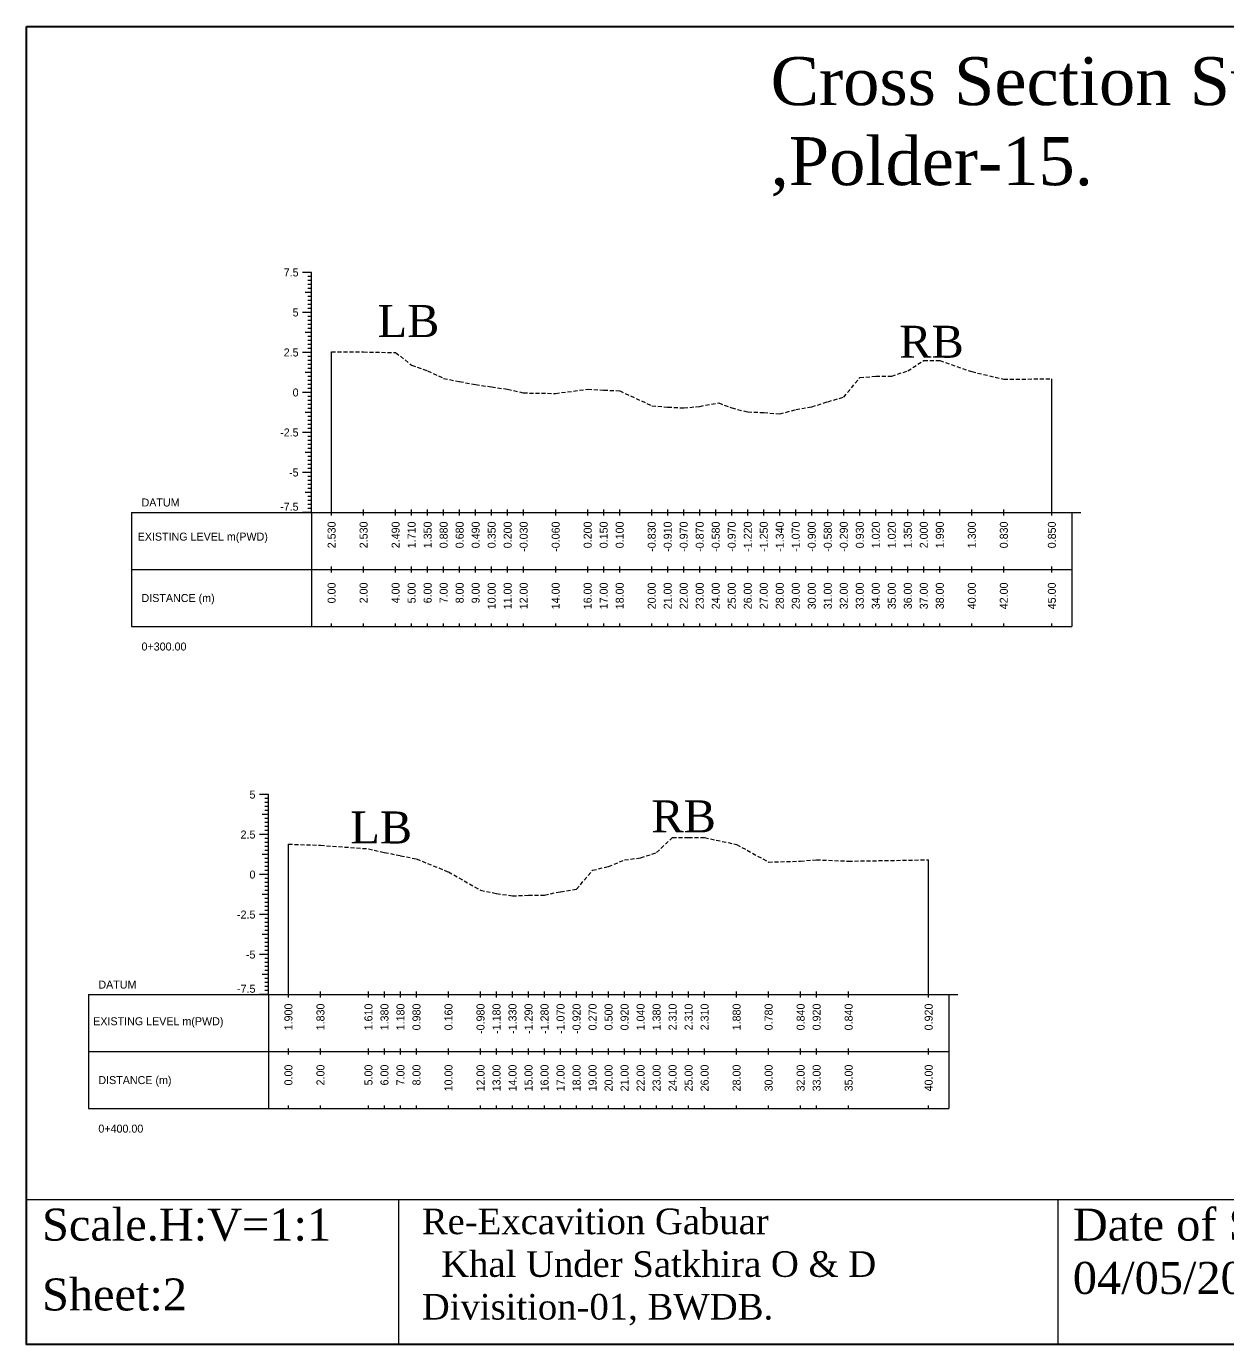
# Model space of a CAD drawing. Header units: inches. Extents: x 2552 to 3818, y -1499 to -1059.
# Drawn here: x 2552.2 to 2627.3, y -1249.3 to -1166.9 of the extents above; entities that cross this region are included whole.
import ezdxf
from ezdxf.enums import TextEntityAlignment as Align

# ---------------------------------------------------------------- set-up
doc = ezdxf.new("R2010")
doc.units = ezdxf.units.IN
doc.header["$MEASUREMENT"] = 0
doc.linetypes.add('HIDDEN', pattern=[0.375, 0.25, -0.125])
doc.layers.add('CS_Drawing', color=7, linetype='Continuous')
doc.layers.add('GL', color=3, linetype='HIDDEN')
doc.styles.add('romans', font='romans.shx')

msp = doc.modelspace()

# ---------------------------------------------------------------- linework, layer by layer
at = {"color": 4, "lineweight": 40}
msp.add_lwpolyline([(2552.235, -1166.882), (2702.575, -1166.882), (2702.575, -1249.251), (2552.235, -1249.251)], close=True, dxfattribs=at)
for points in [[(2552.235, -1240.174), (2702.575, -1240.174)], [(2552.235, -1240.174), (2552.235, -1249.251)], [(2575.482, -1240.174), (2575.482, -1249.251)], [(2616.684, -1240.174), (2616.684, -1249.251)]]:
    msp.add_lwpolyline(points)
at = {"layer": 'CS_Drawing'}
for p, q in [((2570.055, -1182.256), (2569.492, -1182.256)), ((2570.055, -1182.256), (2569.661, -1182.256)), ((2570.055, -1182.256), (2569.83, -1182.256)), ((2570.055, -1182.506), (2569.83, -1182.506)), ((2570.055, -1182.756), (2569.83, -1182.756)), ((2570.055, -1197.256), (2570.055, -1182.256)), ((2570.055, -1183.506), (2569.661, -1183.506)), ((2570.055, -1183.006), (2569.83, -1183.006)), ((2570.055, -1183.256), (2569.83, -1183.256)), ((2570.055, -1183.506), (2569.83, -1183.506)), ((2570.055, -1183.756), (2569.83, -1183.756)), ((2570.055, -1184.006), (2569.83, -1184.006)), ((2570.055, -1184.256), (2569.83, -1184.256)), ((2570.055, -1184.756), (2569.492, -1184.756)), ((2570.055, -1184.756), (2569.661, -1184.756)), ((2570.055, -1184.506), (2569.83, -1184.506)), ((2570.055, -1184.756), (2569.83, -1184.756)), ((2570.055, -1185.006), (2569.83, -1185.006)), ((2570.055, -1185.256), (2569.83, -1185.256)), ((2570.055, -1186.006), (2569.661, -1186.006)), ((2570.055, -1185.506), (2569.83, -1185.506)), ((2570.055, -1185.756), (2569.83, -1185.756)), ((2570.055, -1186.006), (2569.83, -1186.006)), ((2570.055, -1186.256), (2569.83, -1186.256)), ((2570.055, -1186.506), (2569.83, -1186.506)), ((2570.055, -1186.756), (2569.83, -1186.756)), ((2570.055, -1187.256), (2569.492, -1187.256)), ((2570.055, -1187.256), (2569.661, -1187.256)), ((2570.055, -1187.006), (2569.83, -1187.006)), ((2570.055, -1187.256), (2569.83, -1187.256)), ((2570.055, -1187.506), (2569.83, -1187.506)), ((2570.055, -1187.756), (2569.83, -1187.756)), ((2571.305, -1197.256), (2571.305, -1187.226)), ((2570.055, -1188.506), (2569.661, -1188.506)), ((2570.055, -1188.006), (2569.83, -1188.006)), ((2570.055, -1188.256), (2569.83, -1188.256)), ((2570.055, -1188.506), (2569.83, -1188.506)), ((2570.055, -1188.756), (2569.83, -1188.756)), ((2570.055, -1189.006), (2569.83, -1189.006)), ((2570.055, -1189.256), (2569.83, -1189.256)), ((2616.305, -1197.256), (2616.305, -1188.906)), ((2570.055, -1189.756), (2569.492, -1189.756)), ((2570.055, -1189.756), (2569.661, -1189.756)), ((2570.055, -1189.506), (2569.83, -1189.506)), ((2570.055, -1189.756), (2569.83, -1189.756)), ((2570.055, -1190.006), (2569.83, -1190.006)), ((2570.055, -1191.006), (2569.661, -1191.006)), ((2570.055, -1190.256), (2569.83, -1190.256)), ((2570.055, -1190.506), (2569.83, -1190.506)), ((2570.055, -1190.756), (2569.83, -1190.756)), ((2570.055, -1191.006), (2569.83, -1191.006)), ((2570.055, -1191.256), (2569.83, -1191.256)), ((2570.055, -1191.506), (2569.83, -1191.506)), ((2570.055, -1191.756), (2569.83, -1191.756)), ((2570.055, -1192.256), (2569.492, -1192.256)), ((2570.055, -1192.256), (2569.661, -1192.256)), ((2570.055, -1192.006), (2569.83, -1192.006)), ((2570.055, -1192.256), (2569.83, -1192.256)), ((2570.055, -1192.506), (2569.83, -1192.506)), ((2570.055, -1193.506), (2569.661, -1193.506)), ((2570.055, -1192.756), (2569.83, -1192.756)), ((2570.055, -1193.006), (2569.83, -1193.006)), ((2570.055, -1193.256), (2569.83, -1193.256)), ((2570.055, -1193.506), (2569.83, -1193.506)), ((2570.055, -1193.756), (2569.83, -1193.756)), ((2570.055, -1194.006), (2569.83, -1194.006)), ((2570.055, -1194.256), (2569.83, -1194.256)), ((2570.055, -1194.756), (2569.492, -1194.756)), ((2570.055, -1194.756), (2569.661, -1194.756)), ((2570.055, -1194.506), (2569.83, -1194.506)), ((2570.055, -1194.756), (2569.83, -1194.756)), ((2570.055, -1195.006), (2569.83, -1195.006)), ((2570.055, -1195.256), (2569.83, -1195.256)), ((2570.055, -1195.506), (2569.83, -1195.506)), ((2570.055, -1195.756), (2569.83, -1195.756)), ((2570.055, -1196.006), (2569.661, -1196.006)), ((2570.055, -1196.006), (2569.83, -1196.006)), ((2570.055, -1196.256), (2569.83, -1196.256)), ((2570.055, -1196.506), (2569.83, -1196.506)), ((2570.055, -1196.756), (2569.83, -1196.756)), ((2558.805, -1197.256), (2570.055, -1197.256)), ((2558.805, -1197.256), (2558.805, -1204.381)), ((2570.055, -1197.256), (2569.492, -1197.256)), ((2570.055, -1197.256), (2569.661, -1197.256)), ((2570.055, -1197.006), (2569.83, -1197.006)), ((2570.055, -1197.256), (2569.83, -1197.256)), ((2570.055, -1197.256), (2617.555, -1197.256)), ((2570.055, -1197.256), (2570.055, -1204.381)), ((2571.305, -1197.444), (2571.305, -1197.069)), ((2573.305, -1197.444), (2573.305, -1197.069)), ((2575.305, -1197.444), (2575.305, -1197.069)), ((2576.305, -1197.444), (2576.305, -1197.069)), ((2577.305, -1197.444), (2577.305, -1197.069)), ((2578.305, -1197.444), (2578.305, -1197.069)), ((2579.305, -1197.444), (2579.305, -1197.069)), ((2580.305, -1197.444), (2580.305, -1197.069)), ((2581.305, -1197.444), (2581.305, -1197.069)), ((2582.305, -1197.444), (2582.305, -1197.069)), ((2583.305, -1197.444), (2583.305, -1197.069)), ((2585.305, -1197.444), (2585.305, -1197.069)), ((2587.305, -1197.444), (2587.305, -1197.069)), ((2588.305, -1197.444), (2588.305, -1197.069)), ((2589.305, -1197.444), (2589.305, -1197.069)), ((2591.305, -1197.444), (2591.305, -1197.069)), ((2592.305, -1197.444), (2592.305, -1197.069)), ((2593.305, -1197.444), (2593.305, -1197.069)), ((2594.305, -1197.444), (2594.305, -1197.069)), ((2595.305, -1197.444), (2595.305, -1197.069)), ((2596.305, -1197.444), (2596.305, -1197.069)), ((2597.305, -1197.444), (2597.305, -1197.069)), ((2598.305, -1197.444), (2598.305, -1197.069)), ((2599.305, -1197.444), (2599.305, -1197.069)), ((2600.305, -1197.444), (2600.305, -1197.069)), ((2601.305, -1197.444), (2601.305, -1197.069)), ((2602.305, -1197.444), (2602.305, -1197.069)), ((2603.305, -1197.444), (2603.305, -1197.069)), ((2604.305, -1197.444), (2604.305, -1197.069)), ((2605.305, -1197.444), (2605.305, -1197.069)), ((2606.305, -1197.444), (2606.305, -1197.069)), ((2607.305, -1197.444), (2607.305, -1197.069)), ((2608.305, -1197.444), (2608.305, -1197.069)), ((2609.305, -1197.444), (2609.305, -1197.069)), ((2611.305, -1197.444), (2611.305, -1197.069)), ((2613.305, -1197.444), (2613.305, -1197.069)), ((2616.305, -1197.444), (2616.305, -1197.069)), ((2617.555, -1197.256), (2618.117, -1197.256)), ((2617.555, -1197.256), (2617.949, -1197.256)), ((2617.555, -1197.256), (2617.78, -1197.256)), ((2617.555, -1197.256), (2617.555, -1204.381)), ((2558.805, -1200.819), (2570.055, -1200.819)), ((2570.055, -1200.819), (2617.555, -1200.819)), ((2570.055, -1200.819), (2617.555, -1200.819)), ((2571.305, -1201.006), (2571.305, -1200.631)), ((2573.305, -1201.006), (2573.305, -1200.631)), ((2575.305, -1201.006), (2575.305, -1200.631)), ((2576.305, -1201.006), (2576.305, -1200.631)), ((2577.305, -1201.006), (2577.305, -1200.631)), ((2578.305, -1201.006), (2578.305, -1200.631)), ((2579.305, -1201.006), (2579.305, -1200.631)), ((2580.305, -1201.006), (2580.305, -1200.631)), ((2581.305, -1201.006), (2581.305, -1200.631)), ((2582.305, -1201.006), (2582.305, -1200.631)), ((2583.305, -1201.006), (2583.305, -1200.631)), ((2585.305, -1201.006), (2585.305, -1200.631)), ((2587.305, -1201.006), (2587.305, -1200.631)), ((2588.305, -1201.006), (2588.305, -1200.631)), ((2589.305, -1201.006), (2589.305, -1200.631)), ((2591.305, -1201.006), (2591.305, -1200.631)), ((2592.305, -1201.006), (2592.305, -1200.631)), ((2593.305, -1201.006), (2593.305, -1200.631)), ((2594.305, -1201.006), (2594.305, -1200.631)), ((2595.305, -1201.006), (2595.305, -1200.631)), ((2596.305, -1201.006), (2596.305, -1200.631)), ((2597.305, -1201.006), (2597.305, -1200.631)), ((2598.305, -1201.006), (2598.305, -1200.631)), ((2599.305, -1201.006), (2599.305, -1200.631)), ((2600.305, -1201.006), (2600.305, -1200.631)), ((2601.305, -1201.006), (2601.305, -1200.631)), ((2602.305, -1201.006), (2602.305, -1200.631)), ((2603.305, -1201.006), (2603.305, -1200.631)), ((2604.305, -1201.006), (2604.305, -1200.631)), ((2605.305, -1201.006), (2605.305, -1200.631)), ((2606.305, -1201.006), (2606.305, -1200.631)), ((2607.305, -1201.006), (2607.305, -1200.631)), ((2608.305, -1201.006), (2608.305, -1200.631)), ((2609.305, -1201.006), (2609.305, -1200.631)), ((2611.305, -1201.006), (2611.305, -1200.631)), ((2613.305, -1201.006), (2613.305, -1200.631)), ((2616.305, -1201.006), (2616.305, -1200.631)), ((2571.305, -1204.381), (2571.305, -1204.194)), ((2573.305, -1204.381), (2573.305, -1204.194)), ((2575.305, -1204.381), (2575.305, -1204.194)), ((2576.305, -1204.381), (2576.305, -1204.194)), ((2577.305, -1204.381), (2577.305, -1204.194)), ((2578.305, -1204.381), (2578.305, -1204.194)), ((2579.305, -1204.381), (2579.305, -1204.194)), ((2580.305, -1204.381), (2580.305, -1204.194)), ((2581.305, -1204.381), (2581.305, -1204.194)), ((2582.305, -1204.381), (2582.305, -1204.194)), ((2583.305, -1204.381), (2583.305, -1204.194)), ((2585.305, -1204.381), (2585.305, -1204.194)), ((2587.305, -1204.381), (2587.305, -1204.194)), ((2588.305, -1204.381), (2588.305, -1204.194)), ((2589.305, -1204.381), (2589.305, -1204.194)), ((2591.305, -1204.381), (2591.305, -1204.194)), ((2592.305, -1204.381), (2592.305, -1204.194)), ((2593.305, -1204.381), (2593.305, -1204.194)), ((2594.305, -1204.381), (2594.305, -1204.194)), ((2595.305, -1204.381), (2595.305, -1204.194)), ((2596.305, -1204.381), (2596.305, -1204.194)), ((2597.305, -1204.381), (2597.305, -1204.194)), ((2598.305, -1204.381), (2598.305, -1204.194)), ((2599.305, -1204.381), (2599.305, -1204.194)), ((2600.305, -1204.381), (2600.305, -1204.194)), ((2601.305, -1204.381), (2601.305, -1204.194)), ((2602.305, -1204.381), (2602.305, -1204.194)), ((2603.305, -1204.381), (2603.305, -1204.194)), ((2604.305, -1204.381), (2604.305, -1204.194)), ((2605.305, -1204.381), (2605.305, -1204.194)), ((2606.305, -1204.381), (2606.305, -1204.194)), ((2607.305, -1204.381), (2607.305, -1204.194)), ((2608.305, -1204.381), (2608.305, -1204.194)), ((2609.305, -1204.381), (2609.305, -1204.194)), ((2611.305, -1204.381), (2611.305, -1204.194)), ((2613.305, -1204.381), (2613.305, -1204.194)), ((2616.305, -1204.381), (2616.305, -1204.194)), ((2558.805, -1204.381), (2570.055, -1204.381)), ((2570.055, -1204.381), (2617.555, -1204.381)), ((2567.359, -1214.879), (2566.797, -1214.879)), ((2567.359, -1214.879), (2566.966, -1214.879)), ((2567.359, -1214.879), (2567.134, -1214.879)), ((2567.359, -1227.379), (2567.359, -1214.879)), ((2567.359, -1215.129), (2567.134, -1215.129)), ((2567.359, -1215.379), (2567.134, -1215.379)), ((2567.359, -1215.629), (2567.134, -1215.629)), ((2567.359, -1216.129), (2566.966, -1216.129)), ((2567.359, -1215.879), (2567.134, -1215.879)), ((2567.359, -1216.129), (2567.134, -1216.129)), ((2567.359, -1216.379), (2567.134, -1216.379)), ((2567.359, -1217.379), (2566.797, -1217.379)), ((2567.359, -1217.379), (2566.966, -1217.379)), ((2567.359, -1216.629), (2567.134, -1216.629)), ((2567.359, -1216.879), (2567.134, -1216.879)), ((2567.359, -1217.129), (2567.134, -1217.129)), ((2567.359, -1217.379), (2567.134, -1217.379)), ((2567.359, -1217.629), (2567.134, -1217.629)), ((2567.359, -1217.879), (2567.134, -1217.879)), ((2567.359, -1218.129), (2567.134, -1218.129)), ((2568.609, -1227.379), (2568.609, -1217.979)), ((2567.359, -1218.629), (2566.966, -1218.629)), ((2567.359, -1218.379), (2567.134, -1218.379)), ((2567.359, -1218.629), (2567.134, -1218.629)), ((2567.359, -1218.879), (2567.134, -1218.879)), ((2608.609, -1227.379), (2608.609, -1218.959)), ((2567.359, -1219.879), (2566.797, -1219.879)), ((2567.359, -1219.879), (2566.966, -1219.879)), ((2567.359, -1219.129), (2567.134, -1219.129)), ((2567.359, -1219.379), (2567.134, -1219.379)), ((2567.359, -1219.629), (2567.134, -1219.629)), ((2567.359, -1219.879), (2567.134, -1219.879)), ((2567.359, -1220.129), (2567.134, -1220.129)), ((2567.359, -1220.379), (2567.134, -1220.379)), ((2567.359, -1220.629), (2567.134, -1220.629)), ((2567.359, -1221.129), (2566.966, -1221.129)), ((2567.359, -1220.879), (2567.134, -1220.879)), ((2567.359, -1221.129), (2567.134, -1221.129)), ((2567.359, -1221.379), (2567.134, -1221.379)), ((2567.359, -1221.629), (2567.134, -1221.629)), ((2567.359, -1221.879), (2567.134, -1221.879)), ((2567.359, -1222.129), (2567.134, -1222.129)), ((2567.359, -1222.379), (2566.797, -1222.379)), ((2567.359, -1222.379), (2566.966, -1222.379)), ((2567.359, -1222.379), (2567.134, -1222.379)), ((2567.359, -1222.629), (2567.134, -1222.629)), ((2567.359, -1222.879), (2567.134, -1222.879)), ((2567.359, -1223.129), (2567.134, -1223.129)), ((2567.359, -1223.629), (2566.966, -1223.629)), ((2567.359, -1223.379), (2567.134, -1223.379)), ((2567.359, -1223.629), (2567.134, -1223.629)), ((2567.359, -1223.879), (2567.134, -1223.879)), ((2567.359, -1224.129), (2567.134, -1224.129)), ((2567.359, -1224.379), (2567.134, -1224.379)), ((2567.359, -1224.629), (2567.134, -1224.629)), ((2567.359, -1224.879), (2566.797, -1224.879)), ((2567.359, -1224.879), (2566.966, -1224.879)), ((2567.359, -1224.879), (2567.134, -1224.879)), ((2567.359, -1225.129), (2567.134, -1225.129)), ((2567.359, -1225.379), (2567.134, -1225.379)), ((2567.359, -1225.629), (2567.134, -1225.629)), ((2567.359, -1226.129), (2566.966, -1226.129)), ((2567.359, -1225.879), (2567.134, -1225.879)), ((2567.359, -1226.129), (2567.134, -1226.129)), ((2567.359, -1226.379), (2567.134, -1226.379)), ((2567.359, -1226.629), (2567.134, -1226.629)), ((2567.359, -1226.879), (2567.134, -1226.879)), ((2567.359, -1227.129), (2567.134, -1227.129)), ((2568.609, -1227.566), (2568.609, -1227.191)), ((2570.609, -1227.566), (2570.609, -1227.191)), ((2573.609, -1227.566), (2573.609, -1227.191)), ((2574.609, -1227.566), (2574.609, -1227.191)), ((2575.609, -1227.566), (2575.609, -1227.191)), ((2576.609, -1227.566), (2576.609, -1227.191)), ((2578.609, -1227.566), (2578.609, -1227.191)), ((2580.609, -1227.566), (2580.609, -1227.191)), ((2581.609, -1227.566), (2581.609, -1227.191)), ((2582.609, -1227.566), (2582.609, -1227.191)), ((2583.609, -1227.566), (2583.609, -1227.191)), ((2584.609, -1227.566), (2584.609, -1227.191)), ((2585.609, -1227.566), (2585.609, -1227.191)), ((2586.609, -1227.566), (2586.609, -1227.191)), ((2587.609, -1227.566), (2587.609, -1227.191)), ((2588.609, -1227.566), (2588.609, -1227.191)), ((2589.609, -1227.566), (2589.609, -1227.191)), ((2590.609, -1227.566), (2590.609, -1227.191)), ((2591.609, -1227.566), (2591.609, -1227.191)), ((2592.609, -1227.566), (2592.609, -1227.191)), ((2593.609, -1227.566), (2593.609, -1227.191)), ((2594.609, -1227.566), (2594.609, -1227.191)), ((2596.609, -1227.566), (2596.609, -1227.191)), ((2598.609, -1227.566), (2598.609, -1227.191)), ((2600.609, -1227.566), (2600.609, -1227.191)), ((2601.609, -1227.566), (2601.609, -1227.191)), ((2603.609, -1227.566), (2603.609, -1227.191)), ((2608.609, -1227.566), (2608.609, -1227.191)), ((2556.109, -1227.379), (2567.359, -1227.379)), ((2556.109, -1227.379), (2556.109, -1234.504)), ((2567.359, -1227.379), (2566.797, -1227.379)), ((2567.359, -1227.379), (2566.966, -1227.379)), ((2567.359, -1227.379), (2567.134, -1227.379)), ((2567.359, -1227.379), (2609.859, -1227.379)), ((2567.359, -1227.379), (2567.359, -1234.504)), ((2609.859, -1227.379), (2610.422, -1227.379)), ((2609.859, -1227.379), (2610.253, -1227.379)), ((2609.859, -1227.379), (2610.084, -1227.379)), ((2609.859, -1227.379), (2609.859, -1234.504)), ((2556.109, -1230.941), (2567.359, -1230.941)), ((2567.359, -1230.941), (2609.859, -1230.941)), ((2567.359, -1230.941), (2609.859, -1230.941)), ((2568.609, -1231.129), (2568.609, -1230.754)), ((2570.609, -1231.129), (2570.609, -1230.754)), ((2573.609, -1231.129), (2573.609, -1230.754)), ((2574.609, -1231.129), (2574.609, -1230.754)), ((2575.609, -1231.129), (2575.609, -1230.754)), ((2576.609, -1231.129), (2576.609, -1230.754)), ((2578.609, -1231.129), (2578.609, -1230.754)), ((2580.609, -1231.129), (2580.609, -1230.754)), ((2581.609, -1231.129), (2581.609, -1230.754)), ((2582.609, -1231.129), (2582.609, -1230.754)), ((2583.609, -1231.129), (2583.609, -1230.754)), ((2584.609, -1231.129), (2584.609, -1230.754)), ((2585.609, -1231.129), (2585.609, -1230.754)), ((2586.609, -1231.129), (2586.609, -1230.754)), ((2587.609, -1231.129), (2587.609, -1230.754)), ((2588.609, -1231.129), (2588.609, -1230.754)), ((2589.609, -1231.129), (2589.609, -1230.754)), ((2590.609, -1231.129), (2590.609, -1230.754)), ((2591.609, -1231.129), (2591.609, -1230.754)), ((2592.609, -1231.129), (2592.609, -1230.754)), ((2593.609, -1231.129), (2593.609, -1230.754)), ((2594.609, -1231.129), (2594.609, -1230.754)), ((2596.609, -1231.129), (2596.609, -1230.754)), ((2598.609, -1231.129), (2598.609, -1230.754)), ((2600.609, -1231.129), (2600.609, -1230.754)), ((2601.609, -1231.129), (2601.609, -1230.754)), ((2603.609, -1231.129), (2603.609, -1230.754)), ((2608.609, -1231.129), (2608.609, -1230.754)), ((2556.109, -1234.504), (2567.359, -1234.504)), ((2567.359, -1234.504), (2609.859, -1234.504)), ((2568.609, -1234.504), (2568.609, -1234.316)), ((2570.609, -1234.504), (2570.609, -1234.316)), ((2573.609, -1234.504), (2573.609, -1234.316)), ((2574.609, -1234.504), (2574.609, -1234.316)), ((2575.609, -1234.504), (2575.609, -1234.316)), ((2576.609, -1234.504), (2576.609, -1234.316)), ((2578.609, -1234.504), (2578.609, -1234.316)), ((2580.609, -1234.504), (2580.609, -1234.316)), ((2581.609, -1234.504), (2581.609, -1234.316)), ((2582.609, -1234.504), (2582.609, -1234.316)), ((2583.609, -1234.504), (2583.609, -1234.316)), ((2584.609, -1234.504), (2584.609, -1234.316)), ((2585.609, -1234.504), (2585.609, -1234.316)), ((2586.609, -1234.504), (2586.609, -1234.316)), ((2587.609, -1234.504), (2587.609, -1234.316)), ((2588.609, -1234.504), (2588.609, -1234.316)), ((2589.609, -1234.504), (2589.609, -1234.316)), ((2590.609, -1234.504), (2590.609, -1234.316)), ((2591.609, -1234.504), (2591.609, -1234.316)), ((2592.609, -1234.504), (2592.609, -1234.316)), ((2593.609, -1234.504), (2593.609, -1234.316)), ((2594.609, -1234.504), (2594.609, -1234.316)), ((2596.609, -1234.504), (2596.609, -1234.316)), ((2598.609, -1234.504), (2598.609, -1234.316)), ((2600.609, -1234.504), (2600.609, -1234.316)), ((2601.609, -1234.504), (2601.609, -1234.316)), ((2603.609, -1234.504), (2603.609, -1234.316)), ((2608.609, -1234.504), (2608.609, -1234.316))]:
    msp.add_line(p, q, dxfattribs=at)
at = {"layer": 'GL'}
for points in [[(2571.305, -1187.226), (2573.305, -1187.226), (2575.305, -1187.266), (2576.305, -1188.046), (2577.305, -1188.406), (2578.305, -1188.876), (2579.305, -1189.076), (2580.305, -1189.266), (2581.305, -1189.406), (2582.305, -1189.556), (2583.305, -1189.786), (2585.305, -1189.816), (2587.305, -1189.556), (2588.305, -1189.606), (2589.305, -1189.656), (2591.305, -1190.586), (2592.305, -1190.666), (2593.305, -1190.726), (2594.305, -1190.626), (2595.491, -1190.409), (2596.305, -1190.726), (2597.305, -1190.976), (2598.305, -1191.006), (2599.305, -1191.096), (2600.305, -1190.826), (2601.305, -1190.656), (2602.305, -1190.336), (2603.305, -1190.046), (2604.305, -1188.826), (2605.305, -1188.736), (2606.305, -1188.736), (2607.305, -1188.406), (2608.305, -1187.756), (2609.305, -1187.766), (2611.305, -1188.456), (2613.305, -1188.926), (2616.305, -1188.906)], [(2568.609, -1217.979), (2570.609, -1218.049), (2573.609, -1218.269), (2574.609, -1218.499), (2575.609, -1218.699), (2576.609, -1218.899), (2578.609, -1219.719), (2580.609, -1220.859), (2581.609, -1221.059), (2582.609, -1221.209), (2583.609, -1221.169), (2584.609, -1221.159), (2585.609, -1220.949), (2586.609, -1220.799), (2587.609, -1219.609), (2588.609, -1219.379), (2589.609, -1218.959), (2590.609, -1218.839), (2591.609, -1218.499), (2592.609, -1217.569), (2593.609, -1217.569), (2594.609, -1217.569), (2596.609, -1217.999), (2598.609, -1219.099), (2600.609, -1219.039), (2601.609, -1218.959), (2603.609, -1219.039), (2608.609, -1218.959)]]:
    msp.add_lwpolyline(points, dxfattribs=at)

# ---------------------------------------------------------------- texts
at = {"attachment_point": 1, "style": 'romans'}
for s, insert, char_height, width in [('{\\fTimes New Roman|b0|i0|c0|p18;Cross Section Survey of Gabuar Khal ,Polder-15.}', (2598.736, -1168.802), 3, 72.28365), ('{\\fTimes New Roman|b0|i0|c0|p18;LB}', (2574.178, -1184.292), 2, 204.37328), ('{\\fTimes New Roman|b0|i0|c0|p18;RB}', (2606.774, -1185.588), 2, 204.37328), ('{\\fTimes New Roman|b0|i0|c0|p18;RB}', (2591.288, -1215.241), 2, 204.37328), ('{\\fTimes New Roman|b0|i0|c0|p18;LB}', (2572.477, -1215.936), 2, 204.37328), ('{\\fTimes New Roman|b0|i0|c0|p18;Scale.H:V=1:1}', (2553.212, -1240.749), 2, 22.27076), ('{\\fTimes New Roman|b0|i0|c0|p18;Re-Excavition Gabuar\\P  Khal Under Satkhira O & D    Divisition-01, BWDB.}', (2576.943, -1240.749), 1.6, 38.84047), ('{\\fTimes New Roman|b0|i0|c0|p18;Date of Survey: 04/05/2023}', (2617.617, -1240.749), 2, 22.27076), ('{\\fTimes New Roman|b0|i0|c0|p18;Sheet:2}', (2553.212, -1245.115), 2, 38.84047)]:
    msp.add_mtext(s, dxfattribs=dict(at, insert=insert, char_height=char_height, width=width))
at = {"layer": 'CS_Drawing'}
for s, p in [('7.5', (2569.242, -1182.256)), ('5', (2569.242, -1184.756)), ('2.5', (2569.242, -1187.256)), ('0', (2569.242, -1189.756)), ('-2.5', (2569.242, -1192.256)), ('-5', (2569.242, -1194.756)), ('5', (2566.547, -1214.879)), ('2.5', (2566.547, -1217.379)), ('0', (2566.547, -1219.879)), ('-2.5', (2566.547, -1222.379)), ('-5', (2566.547, -1224.879))]:
    msp.add_text(s, height=0.5, dxfattribs=at).set_placement(p, align=Align.MIDDLE_RIGHT)
for s, p in [('DATUM', (2559.43, -1196.631)), ('EXISTING LEVEL m(PWD)', (2559.188, -1198.764)), ('DISTANCE (m)', (2559.43, -1202.6)), ('0+300.00', (2559.43, -1205.631)), ('DATUM', (2556.734, -1226.754)), ('EXISTING LEVEL m(PWD)', (2556.411, -1229.046)), ('DISTANCE (m)', (2556.734, -1232.722)), ('0+400.00', (2556.734, -1235.754))]:
    msp.add_text(s, height=0.5, dxfattribs=at).set_placement(p, align=Align.MIDDLE_LEFT)
for p in [(2569.242, -1197.144), (2566.547, -1227.266)]:
    msp.add_text('-7.5', height=0.5, dxfattribs=at).set_placement(p, align=Align.RIGHT)
for s, p in [('2.530', (2571.305, -1197.819)), ('2.530', (2573.305, -1197.819)), ('2.490', (2575.305, -1197.819)), ('1.710', (2576.305, -1197.819)), ('1.350', (2577.305, -1197.819)), ('0.880', (2578.305, -1197.819)), ('0.680', (2579.305, -1197.819)), ('0.490', (2580.305, -1197.819)), ('0.350', (2581.305, -1197.819)), ('0.200', (2582.305, -1197.819)), ('-0.030', (2583.305, -1197.819)), ('-0.060', (2585.305, -1197.819)), ('0.200', (2587.305, -1197.819)), ('0.150', (2588.305, -1197.819)), ('0.100', (2589.305, -1197.819)), ('-0.830', (2591.305, -1197.819)), ('-0.910', (2592.305, -1197.819)), ('-0.970', (2593.305, -1197.819)), ('-0.870', (2594.305, -1197.819)), ('-0.580', (2595.305, -1197.819)), ('-0.970', (2596.305, -1197.819)), ('-1.220', (2597.305, -1197.819)), ('-1.250', (2598.305, -1197.819)), ('-1.340', (2599.305, -1197.819)), ('-1.070', (2600.305, -1197.819)), ('-0.900', (2601.305, -1197.819)), ('-0.580', (2602.305, -1197.819)), ('-0.290', (2603.305, -1197.819)), ('0.930', (2604.305, -1197.819)), ('1.020', (2605.305, -1197.819)), ('1.020', (2606.305, -1197.819)), ('1.350', (2607.305, -1197.819)), ('2.000', (2608.305, -1197.819)), ('1.990', (2609.305, -1197.819)), ('1.300', (2611.305, -1197.819)), ('0.830', (2613.305, -1197.819)), ('0.850', (2616.305, -1197.819)), ('0.00', (2571.305, -1201.631)), ('2.00', (2573.305, -1201.631)), ('4.00', (2575.305, -1201.631)), ('5.00', (2576.305, -1201.631)), ('6.00', (2577.305, -1201.631)), ('7.00', (2578.305, -1201.631)), ('8.00', (2579.305, -1201.631)), ('9.00', (2580.305, -1201.631)), ('10.00', (2581.305, -1201.631)), ('11.00', (2582.305, -1201.631)), ('12.00', (2583.305, -1201.631)), ('14.00', (2585.305, -1201.631)), ('16.00', (2587.305, -1201.631)), ('17.00', (2588.305, -1201.631)), ('18.00', (2589.305, -1201.631)), ('20.00', (2591.305, -1201.631)), ('21.00', (2592.305, -1201.631)), ('22.00', (2593.305, -1201.631)), ('23.00', (2594.305, -1201.631)), ('24.00', (2595.305, -1201.631)), ('25.00', (2596.305, -1201.631)), ('26.00', (2597.305, -1201.631)), ('27.00', (2598.305, -1201.631)), ('28.00', (2599.305, -1201.631)), ('29.00', (2600.305, -1201.631)), ('30.00', (2601.305, -1201.631)), ('31.00', (2602.305, -1201.631)), ('32.00', (2603.305, -1201.631)), ('33.00', (2604.305, -1201.631)), ('34.00', (2605.305, -1201.631)), ('35.00', (2606.305, -1201.631)), ('36.00', (2607.305, -1201.631)), ('37.00', (2608.305, -1201.631)), ('38.00', (2609.305, -1201.631)), ('40.00', (2611.305, -1201.631)), ('42.00', (2613.305, -1201.631)), ('45.00', (2616.305, -1201.631)), ('1.900', (2568.609, -1227.941)), ('1.830', (2570.609, -1227.941)), ('1.610', (2573.609, -1227.941)), ('1.380', (2574.609, -1227.941)), ('1.180', (2575.609, -1227.941)), ('0.980', (2576.609, -1227.941)), ('0.160', (2578.609, -1227.941)), ('-0.980', (2580.609, -1227.941)), ('-1.180', (2581.609, -1227.941)), ('-1.330', (2582.609, -1227.941)), ('-1.290', (2583.609, -1227.941)), ('-1.280', (2584.609, -1227.941)), ('-1.070', (2585.609, -1227.941)), ('-0.920', (2586.609, -1227.941)), ('0.270', (2587.609, -1227.941)), ('0.500', (2588.609, -1227.941)), ('0.920', (2589.609, -1227.941)), ('1.040', (2590.609, -1227.941)), ('1.380', (2591.609, -1227.941)), ('2.310', (2592.609, -1227.941)), ('2.310', (2593.609, -1227.941)), ('2.310', (2594.609, -1227.941)), ('1.880', (2596.609, -1227.941)), ('0.780', (2598.609, -1227.941)), ('0.840', (2600.609, -1227.941)), ('0.920', (2601.609, -1227.941)), ('0.840', (2603.609, -1227.941)), ('0.920', (2608.609, -1227.941)), ('0.00', (2568.609, -1231.754)), ('2.00', (2570.609, -1231.754)), ('5.00', (2573.609, -1231.754)), ('6.00', (2574.609, -1231.754)), ('7.00', (2575.609, -1231.754)), ('8.00', (2576.609, -1231.754)), ('10.00', (2578.609, -1231.754)), ('12.00', (2580.609, -1231.754)), ('13.00', (2581.609, -1231.754)), ('14.00', (2582.609, -1231.754)), ('15.00', (2583.609, -1231.754)), ('16.00', (2584.609, -1231.754)), ('17.00', (2585.609, -1231.754)), ('18.00', (2586.609, -1231.754)), ('19.00', (2587.609, -1231.754)), ('20.00', (2588.609, -1231.754)), ('21.00', (2589.609, -1231.754)), ('22.00', (2590.609, -1231.754)), ('23.00', (2591.609, -1231.754)), ('24.00', (2592.609, -1231.754)), ('25.00', (2593.609, -1231.754)), ('26.00', (2594.609, -1231.754)), ('28.00', (2596.609, -1231.754)), ('30.00', (2598.609, -1231.754)), ('32.00', (2600.609, -1231.754)), ('33.00', (2601.609, -1231.754)), ('35.00', (2603.609, -1231.754)), ('40.00', (2608.609, -1231.754))]:
    msp.add_text(s, height=0.5, rotation=90, dxfattribs=at).set_placement(p, align=Align.MIDDLE_RIGHT)

doc.saveas('drawing.dxf')
